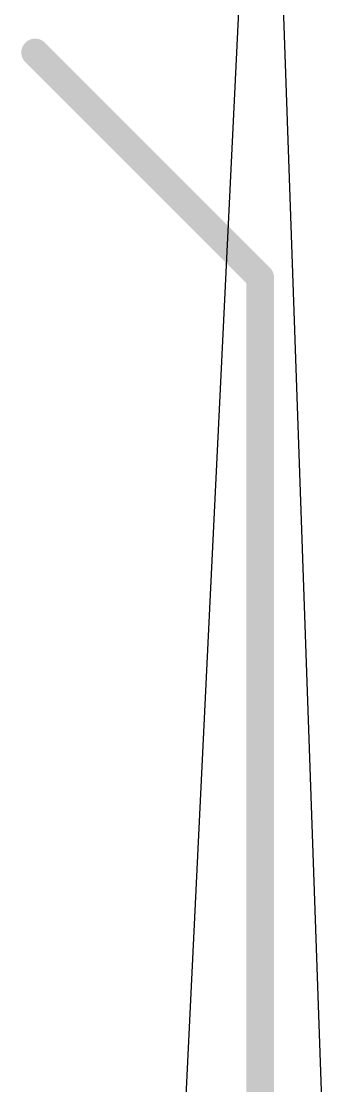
# Model space of a CAD drawing. Extents: x -93 to 210, y -228 to 208.
# Drawn here: x 26.05 to 40.05, y -107.04 to -58.26 of the extents above; entities that cross this region are included whole.
import ezdxf

# ---------------------------------------------------------------- set-up
doc = ezdxf.new("R2010")
doc.units = 0
doc.layers.add('1', color=12, linetype='CONTINUOUS')
doc.layers.add('19', color=53, linetype='CONTINUOUS')

msp = doc.modelspace()

# ---------------------------------------------------------------- linework, layer by layer
at = {"layer": '1', "const_width": 1.27}
for points in [[(26.69, -59.69), (37, -70)], [(37, -70), (37, -116)]]:
    msp.add_lwpolyline(points, dxfattribs=at)
at = {"layer": '1', "const_width": 0.635}
for points in [[(26.9145, -59.4655, 1), (26.4655, -59.9145)], [(37.3175, -70, 1), (36.6825, -70)], [(36.7755, -70.2245, 1), (37.2245, -69.7755)]]:
    msp.add_lwpolyline(points, format="xyb", dxfattribs=at)
at = {"layer": '19'}
for p, q in [((40.05, -114), (37.1, -30.25)), ((33, -120), (37.1, -35.75))]:
    msp.add_line(p, q, dxfattribs=at)

doc.saveas('drawing.dxf')
